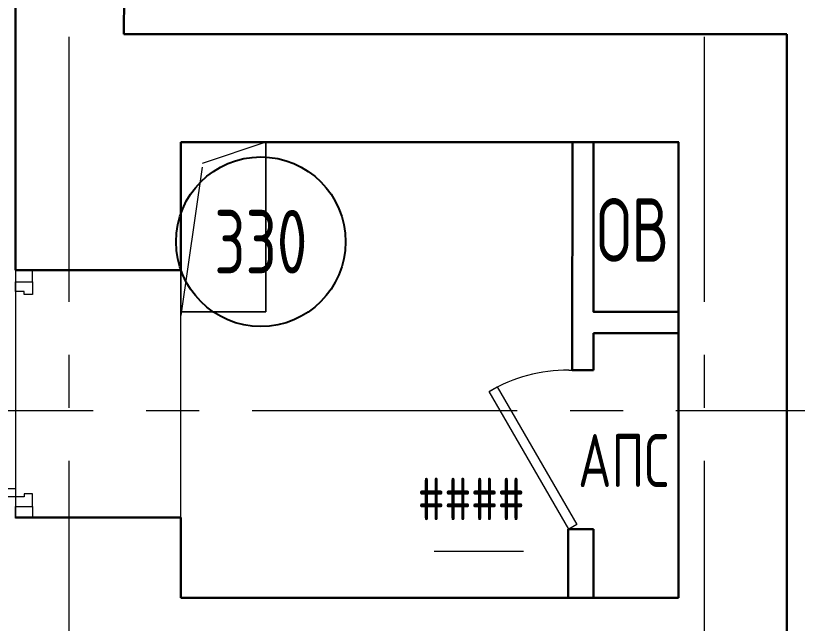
# Model space of a CAD drawing. Header units: millimetres. Extents: x -13407 to 95998, y -2611 to 109495.
# Drawn here: x 14320 to 18009, y 44390 to 47257 of the extents above; entities that cross this region are included whole.
import ezdxf
from ezdxf import colors
from ezdxf.entities.mleader import LeaderData, LeaderLine
from ezdxf.enums import TextEntityAlignment as Align
from ezdxf.math import Vec2, Vec3

# ---------------------------------------------------------------- set-up
doc = ezdxf.new("R2010")
doc.units = ezdxf.units.MM
doc.linetypes.add('ACAD_ISO03W100', pattern=[30, 12, -18])
doc.linetypes.add('CENTER', pattern=[2, 1.25, -0.25, 0.25, -0.25])
for name, color, linetype, lineweight in [('АР_Двери', 5, 'Continuous', 18), ('АР_Маркер экспликации', 239, 'Continuous', 13), ('АР_Номер помещения', 1, 'Continuous', 25), ('АР_Оси', 193, 'Continuous', 9), ('АР_Отметки', 250, 'Continuous', 15), ('АР_Перегородки газоблок', 165, 'Continuous', 30), ('АР_Помещения_площадь', 19, 'Continuous', 9), ('АР_Сущ Несущая стена', 202, 'Continuous', 30), ('АР_Шкафы ЭОМ', 1, 'Continuous', 0), ('Подвал', 250, 'Continuous', 30), ('Эвакуация', 7, 'Continuous', 9)]:
    doc.layers.add(name, color=color, linetype=linetype, lineweight=lineweight)
doc.layers.add('АР_Отверстия', color=251, linetype='Continuous')
doc.styles.add('ICOCPEUR', font='isocpeur.ttf')
doc.styles.add('ISOCPEUR', font='isocpeur.ttf', dxfattribs={"width": 0.7})
doc.styles.get("Standard").update_dxf_attribs({"font": 'arial.ttf'})

# ---------------------------------------------------------------- blocks, each defined once
blk = doc.blocks.new('_DotSmall')
at = {"color": 0, "linetype": 'ByBlock', "const_width": 0.5}
blk.add_lwpolyline([(-0.0625, 0, 1), (0.0625, 0, 1)], format="xyb", close=True, dxfattribs=at)
blk = doc.blocks.new('*U5')
for p, q in [((-750, 0), (-750, 100)), ((0, 0), (0, 100))]:
    blk.add_line(p, q)
blk.add_lwpolyline([(0, 0), (-649.5, -375), (-671.4, -337.1), (-21.9, 37.9)], close=True)
blk.add_arc((0, 0), 750, 180, 210)
blk = doc.blocks.new('*U277')
for points in [[(0, 0), (0, -80), (55, -80), (55, 0), (0, 0)], [(55, -80), (55, 0), (115, 0), (115, -40), (100, -40), (100, -80), (55, -80)], [(1115, -80), (1115, 0), (1055, 0), (1055, -40), (1070, -40), (1070, -80), (1115, -80)], [(1170, 0), (1170, -80), (1115, -80), (1115, 0), (1170, 0)]]:
    blk.add_lwpolyline(points)
blk.add_lwpolyline([(100, -80), (100, -1050), (140, -1050), (140, -80)], close=True)
at = {"linetype": 'ACAD_ISO03W100', "ltscale": 3}
blk.add_arc((100, -80), 970, 270, 0, dxfattribs=at)
blk = doc.blocks.new('*U276')
at = {"layer": 'АР_Номер помещения', "color": 7}
blk.add_circle((-21606.9, 3199.7), 400, dxfattribs=at)
at = {"layer": 'АР_Помещения_площадь', "color": 7}
blk.add_line((-20367.2, 1738.8), (-20789.5, 1738.8), dxfattribs=at)
at = {"color": 7, "style": 'ISOCPEUR', "width": 0.7, "flags": 1}
blk.add_attdef('КАТЕГОРИЯ', (-499.2, -2092.2), '', height=250, dxfattribs=at)
at = {"layer": 'АР_Номер помещения', "color": 7, "style": 'ISOCPEUR', "width": 0.7}
blk.add_attdef('НОМЕР_ПОМЕЩЕНИЯ', text='', height=300, dxfattribs=at).set_placement((-21606.9, 3199.7), align=Align.MIDDLE_CENTER)
at = {"layer": 'АР_Помещения_площадь', "color": 7, "style": 'ISOCPEUR', "width": 0.7}
blk.add_attdef('ПЛОЩАДЬ_ПОМЕЩЕНИЯ', text='', height=200, dxfattribs=at).set_placement((-20362.3, 1985.3), align=Align.MIDDLE_RIGHT)
at = {"layer": 'АР_Помещения_площадь', "color": 7, "lineweight": 30, "width": 0.7, "flags": 104}
blk.add_attdef('ИМЯ_ПОМЕЩЕНИЯ', text='', height=100, dxfattribs=at).set_placement((157.6, 1217.1), align=Align.MIDDLE_CENTER)

msp = doc.modelspace()

# ---------------------------------------------------------------- linework, layer by layer
at = {"layer": 'АР_Оси', "linetype": 'CENTER', "ltscale": 1000}
for p, q in [((14569.9, 79157.5), (14572.6, 23425.1)), ((17569.9, 79157.5), (17569.9, 23425.1)), ((-12563.8, 45395), (70614.6, 45395))]:
    msp.add_line(p, q, dxfattribs=at)
at = {"layer": 'АР_Перегородки газоблок', "ltscale": 100}
for p, q in [((16945.8, 45585), (16947.5, 46660.2)), ((17447.5, 45758.4), (17047.5, 45758.4)), ((17047.5, 45758.4), (17047.5, 45585)), ((16945.8, 45585), (17047.5, 45585)), ((16927.5, 44835), (16927.5, 44510)), ((17047.5, 44835), (16927.5, 44835)), ((17047.5, 44835), (17047.5, 44510))]:
    msp.add_line(p, q, dxfattribs=at)
msp.add_lwpolyline([(17447.5, 45860), (17046.2, 45860), (17047.5, 46660)], dxfattribs=at)
at = {"layer": 'АР_Сущ Несущая стена', "ltscale": 100}
for p, q in [((14319.8, 46056.4), (14319.8, 47673.8)), ((14829.8, 47170), (14834.2, 47673.8)), ((17959.8, 47170), (14829.8, 47170)), ((17959.8, 44240), (17959.8, 47170)), ((15099.8, 46056.4), (15099.8, 46660)), ((17449.8, 46660), (15099.8, 46660)), ((17447.5, 44510), (17447.5, 46660)), ((15099.8, 46056.4), (14319.8, 46056.4)), ((15099.8, 44889.4), (14319.8, 44889.4)), ((15099.8, 44510), (15099.8, 44889.4)), ((17447.5, 44510), (15099.8, 44510))]:
    msp.add_line(p, q, dxfattribs=at)
at = {"layer": 'Подвал', "lineweight": 13, "ltscale": 500}
msp.add_lwpolyline([(14319.8, 44889.4), (15099.8, 44889.4), (15099.8, 46056.4), (14319.8, 46056.4)], close=True, dxfattribs=at)
at = {"layer": 'Эвакуация', "lineweight": 18}
for p, q in [((15099.8, 46660), (15099.8, 45860)), ((15099.8, 46660), (15099.8, 45860)), ((15499.8, 46660), (15099.8, 46660)), ((15499.8, 46660), (15199.8, 46560)), ((15499.8, 45860), (15499.8, 46660)), ((15199.8, 46542.4), (15099.8, 45842.4)), ((15099.8, 45860), (15499.8, 45860))]:
    msp.add_line(p, q, dxfattribs=at)
at = {"layer": 'Эвакуация'}
for p, q in [((15099.8, 46660), (15499.8, 46660)), ((15099.8, 45860), (15099.8, 46660)), ((15499.8, 46660), (15499.8, 45860)), ((15499.8, 45860), (15099.8, 45860))]:
    msp.add_line(p, q, dxfattribs=at)

# ---------------------------------------------------------------- block references
at = {"layer": 'АР_Двери', "xscale": -1, "rotation": 270}
msp.add_blockref('*U277', (14399.8, 44886.4), dxfattribs=at)
at = {"layer": 'АР_Двери', "rotation": 270}
msp.add_blockref('*U5', (16929.8, 44835), dxfattribs=at)
at = {"layer": 'АР_Маркер экспликации', "color": 7}
ref = msp.add_blockref('*U276', (37083.7, 42990.9), dxfattribs=at)
ref.add_attrib('НОМЕР_ПОМЕЩЕНИЯ', '330', dxfattribs={"layer": 'АР_Номер помещения', "color": 7, "height": 300, "style": 'ISOCPEUR', "width": 0.7}).set_placement((15476.8, 46190.5), align=Align.MIDDLE_CENTER)
ref.add_attrib('ПЛОЩАДЬ_ПОМЕЩЕНИЯ', '####', dxfattribs={"layer": 'АР_Помещения_площадь', "color": 7, "height": 200, "style": 'ISOCPEUR', "width": 0.7}).set_placement((16721.4, 44976.2), align=Align.MIDDLE_RIGHT)

# ---------------------------------------------------------------- texts
at = {"layer": 'АР_Отверстия', "ltscale": 100, "insert": (17231.4, 46245.7), "char_height": 300, "attachment_point": 5, "line_spacing_factor": 0.7, "style": 'ICOCPEUR'}
msp.add_mtext('\\A1;{\\W0.7;ОВ}', dxfattribs=at)
at = {"layer": 'АР_Шкафы ЭОМ', "ltscale": 100, "insert": (17189.3, 45157.8), "char_height": 250, "attachment_point": 5, "style": 'ICOCPEUR'}
msp.add_mtext('\\A1;{\\W0.7;АПС}', dxfattribs=at)

# ---------------------------------------------------------------- leaders
at = {"layer": 'АР_Отметки'}
ml = msp.add_multileader_mtext('Standard', dxfattribs=at)
ml.set_content('Л.4', color=256, style='ISOCPEUR')
ml.set_leader_properties(color=256, linetype='Continuous', lineweight=-1)
ml.set_arrow_properties(name='DOTSMALL')
ml.build(insert=Vec2(0, 0))
ml.multileader.update_dxf_attribs({"has_text_frame": 1, "text_left_attachment_type": 4, "text_right_attachment_type": 4, "dogleg_length": 100, "arrow_head_size": 180})
ctx = ml.context
ctx.base_point, ctx.char_height, ctx.arrow_head_size, ctx.landing_gap_size, ctx.plane_origin = Vec3(24103, 74930.4), 250, 180, 50, Vec3(52223.5, 62772.8)
ctx.left_attachment, ctx.right_attachment = 4, 4
notes = []
notes.append((ctx, [(0, (0, 0, 0), (0, 0), (1, 0), 1, [])]))
ctx.mtext.insert, ctx.mtext.width, ctx.mtext.line_spacing_style, ctx.mtext.flow_direction = Vec3(24153, 75263.8), 852.697, 2, 5
ml = msp.add_multileader_mtext('Standard', dxfattribs=at)
ml.set_content('+7,050', color=256, style='ISOCPEUR')
ml.set_leader_properties(color=256, linetype='Continuous', lineweight=-1)
ml.set_arrow_properties(name='DOTSMALL')
ml.build(insert=Vec2(0, 0))
ml.multileader.update_dxf_attribs({"has_text_frame": 1, "text_left_attachment_type": 4, "text_right_attachment_type": 4, "dogleg_length": 100, "arrow_head_size": 180})
ctx = ml.context
ctx.base_point, ctx.char_height, ctx.arrow_head_size, ctx.landing_gap_size, ctx.plane_origin = Vec3(29759, 73529.3), 250, 180, 50, Vec3(29677.6, 72261.8)
ctx.left_attachment, ctx.right_attachment = 4, 4
notes.append((ctx, [(0, (0, 0, 0), (0, 0), (1, 0), 1, [])]))
ctx.mtext.insert, ctx.mtext.width, ctx.mtext.line_spacing_style, ctx.mtext.flow_direction = Vec3(29809, 73862.7), 852.697, 2, 5
ml = msp.add_multileader_mtext('Standard', dxfattribs=at)
ml.set_content('+8,400', color=256, style='ISOCPEUR')
ml.set_leader_properties(color=256, linetype='Continuous', lineweight=-1)
ml.set_arrow_properties(name='DOTSMALL')
ml.build(insert=Vec2(0, 0))
ml.multileader.update_dxf_attribs({"has_text_frame": 1, "text_left_attachment_type": 4, "text_right_attachment_type": 4, "dogleg_length": 100, "arrow_head_size": 180})
ctx = ml.context
ctx.base_point, ctx.char_height, ctx.arrow_head_size, ctx.landing_gap_size, ctx.plane_origin = Vec3(23997.7, 72968.3), 250, 180, 50, Vec3(24541, 73771.3)
ctx.left_attachment, ctx.right_attachment = 4, 4
notes.append((ctx, [(0, (0, 0, 0), (0, 0), (1, 0), 1, [])]))
ctx.mtext.insert, ctx.mtext.width, ctx.mtext.line_spacing_style, ctx.mtext.flow_direction = Vec3(24047.7, 73301.6), 852.697, 2, 5
ml = msp.add_multileader_mtext('Standard', dxfattribs=at)
ml.set_content('+6,300', color=256, style='ISOCPEUR')
ml.set_leader_properties(color=256, linetype='Continuous', lineweight=-1)
ml.set_arrow_properties(name='DOTSMALL')
ml.build(insert=Vec2(0, 0))
ml.multileader.update_dxf_attribs({"has_text_frame": 1, "text_left_attachment_type": 4, "text_right_attachment_type": 4, "dogleg_length": 100, "arrow_head_size": 180})
ctx = ml.context
ctx.base_point, ctx.char_height, ctx.arrow_head_size, ctx.landing_gap_size, ctx.plane_origin = Vec3(55928.2, 71412.1), 250, 180, 50, Vec3(64272, 69171.2)
ctx.left_attachment, ctx.right_attachment = 4, 4
notes.append((ctx, [(0, (0, 0, 0), (0, 0), (1, 0), 1, [])]))
ctx.mtext.insert, ctx.mtext.width, ctx.mtext.line_spacing_style, ctx.mtext.flow_direction = Vec3(55978.2, 71745.5), 852.697, 2, 5
ml = msp.add_multileader_mtext('Standard', dxfattribs=at)
ml.set_content('Л.5', color=256, style='ISOCPEUR')
ml.set_leader_properties(color=256, linetype='Continuous', lineweight=-1)
ml.set_arrow_properties(name='DOTSMALL')
ml.build(insert=Vec2(0, 0))
ml.multileader.update_dxf_attribs({"has_text_frame": 1, "text_left_attachment_type": 4, "text_right_attachment_type": 4, "dogleg_length": 100, "arrow_head_size": 180})
ctx = ml.context
ctx.base_point, ctx.char_height, ctx.arrow_head_size, ctx.landing_gap_size, ctx.plane_origin = Vec3(54025.8, 70799.7), 250, 180, 50, Vec3(79808.7, 57079.1)
ctx.left_attachment, ctx.right_attachment = 4, 4
notes.append((ctx, [(0, (0, 0, 0), (0, 0), (1, 0), 1, [])]))
ctx.mtext.insert, ctx.mtext.width, ctx.mtext.line_spacing_style, ctx.mtext.flow_direction = Vec3(54075.8, 71133), 852.697, 2, 5
ml = msp.add_multileader_mtext('Standard', dxfattribs=at)
ml.set_content('+8,400', color=256, style='ISOCPEUR')
ml.set_leader_properties(color=256, linetype='Continuous', lineweight=-1)
ml.set_arrow_properties(name='DOTSMALL')
ml.build(insert=Vec2(0, 0))
ml.multileader.update_dxf_attribs({"has_text_frame": 1, "text_left_attachment_type": 4, "text_right_attachment_type": 4, "dogleg_length": 100, "arrow_head_size": 180})
ctx = ml.context
ctx.base_point, ctx.char_height, ctx.arrow_head_size, ctx.landing_gap_size, ctx.plane_origin = Vec3(54891.2, 65329.2), 250, 180, 50, Vec3(59135.3, 70680.7)
ctx.left_attachment, ctx.right_attachment = 4, 4
notes.append((ctx, [(0, (0, 0, 0), (0, 0), (1, 0), 1, [])]))
ctx.mtext.insert, ctx.mtext.width, ctx.mtext.line_spacing_style, ctx.mtext.flow_direction = Vec3(54941.2, 65662.5), 852.697, 2, 5
ml = msp.add_multileader_mtext('Standard', dxfattribs=at)
ml.set_content('+8,400', color=256, style='ISOCPEUR')
ml.set_leader_properties(color=256, linetype='Continuous', lineweight=-1)
ml.set_arrow_properties(name='DOTSMALL')
ml.build(insert=Vec2(0, 0))
ml.multileader.update_dxf_attribs({"has_text_frame": 1, "text_left_attachment_type": 4, "text_right_attachment_type": 4, "dogleg_length": 100, "arrow_head_size": 180})
ctx = ml.context
ctx.base_point, ctx.char_height, ctx.arrow_head_size, ctx.landing_gap_size, ctx.plane_origin = Vec3(27558.1, 63748.9), 250, 180, 50, Vec3(27785.4, 63541.8)
ctx.left_attachment, ctx.right_attachment = 4, 4
notes.append((ctx, [(0, (0, 0, 0), (0, 0), (1, 0), 1, [])]))
ctx.mtext.insert, ctx.mtext.width, ctx.mtext.line_spacing_style, ctx.mtext.flow_direction = Vec3(27608.1, 64082.3), 852.697, 2, 5
for ctx, leaders in notes:
    for number, flags, end, landing, length, lines in leaders:
        leader = LeaderData()
        leader.index, (leader.has_last_leader_line, leader.has_dogleg_vector, leader.attachment_direction) = number, flags
        leader.last_leader_point, leader.dogleg_vector, leader.dogleg_length = Vec3(end), Vec3(landing), length
        for number, points, colour, breaks in lines:
            line = LeaderLine()
            line.index, line.vertices, line.color, line.breaks = number, Vec3.list(points), colors.encode_raw_color(colour), breaks
            leader.lines.append(line)
        ctx.leaders.append(leader)

doc.saveas('drawing.dxf')
